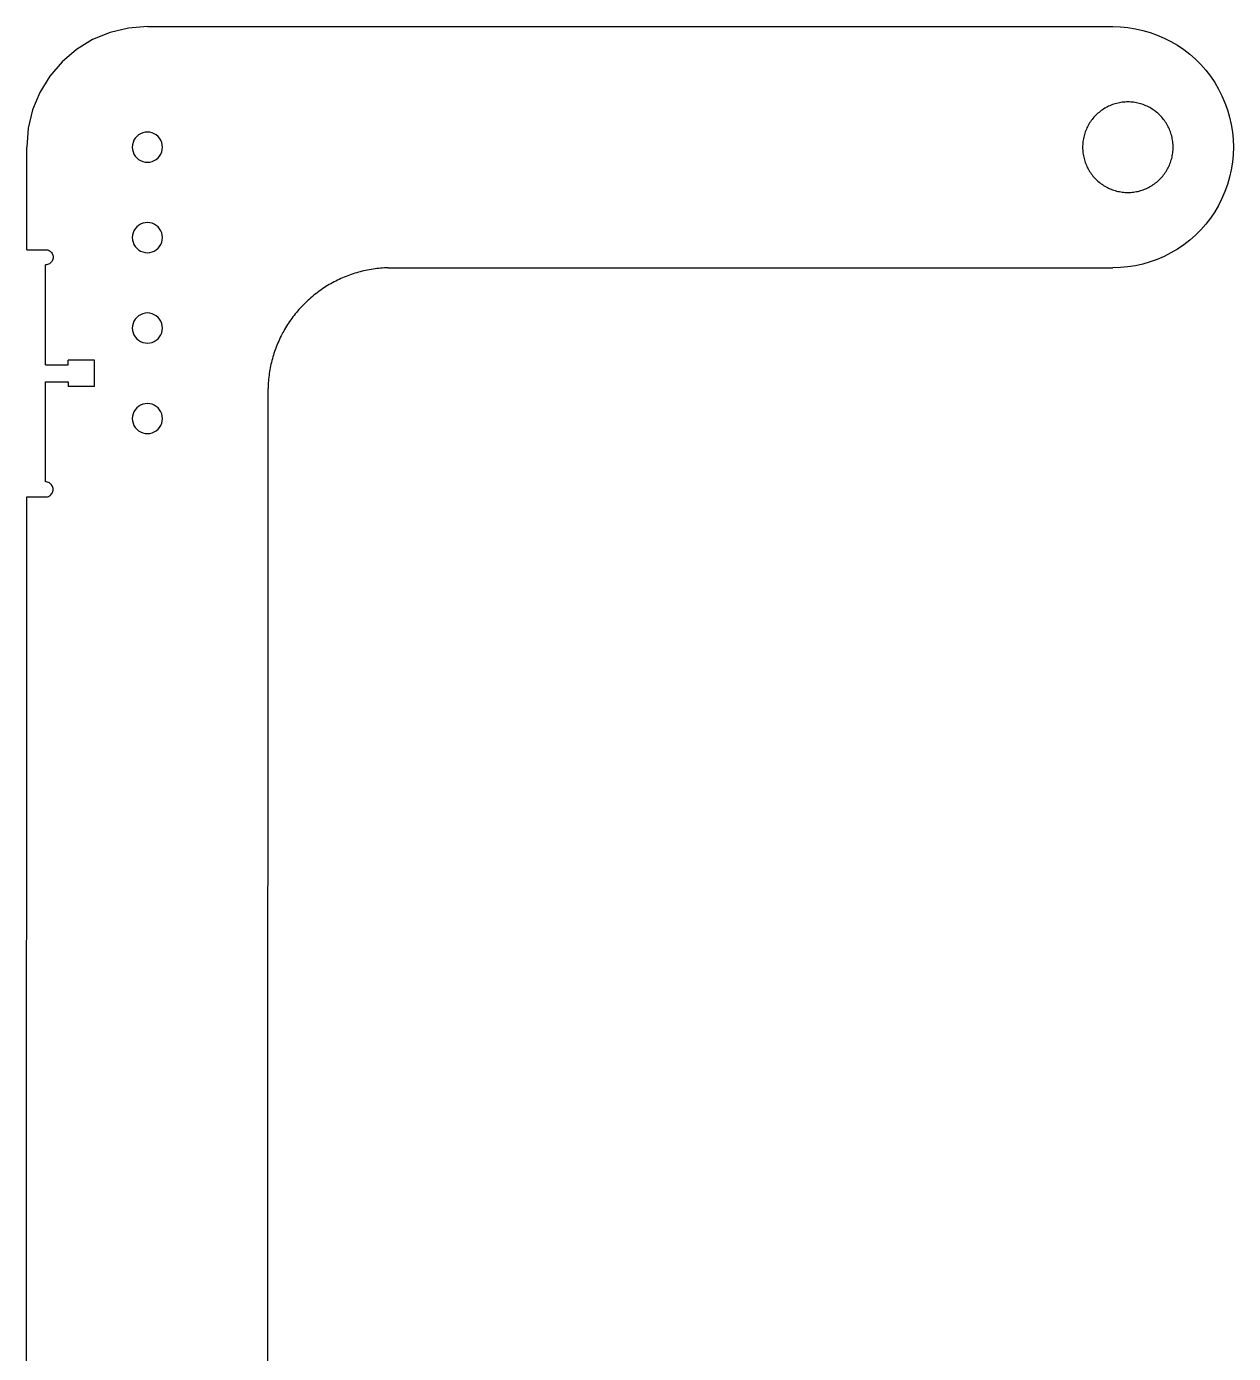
# Model space of a CAD drawing. Extents: x -72 to 72, y -22 to 22.
# Drawn here: x 3.69 to 23.7, y 0 to 22 of the extents above; entities that cross this region are included whole.
import ezdxf

# ---------------------------------------------------------------- set-up
doc = ezdxf.new("R2010")
doc.units = 0
doc.header["$MEASUREMENT"] = 0
doc.layers.get('0').update_dxf_attribs({"linetype": 'CONTINUOUS'})

msp = doc.modelspace()

# ---------------------------------------------------------------- linework, layer by layer
for p, q in [((4.788, 21.783), (4.521, 21.619)), ((5.078, 21.903), (4.788, 21.783)), ((5.383, 21.976), (5.078, 21.903)), ((5.696, 22), (5.383, 21.976)), ((5.696, 22), (21.696, 22)), ((21.696, 22), (21.822, 21.996)), ((21.822, 21.996), (21.947, 21.984)), ((21.947, 21.984), (22.071, 21.965)), ((22.071, 21.965), (22.194, 21.937)), ((22.194, 21.937), (22.314, 21.902)), ((22.314, 21.902), (22.433, 21.859)), ((22.433, 21.859), (22.548, 21.81)), ((22.548, 21.81), (22.66, 21.753)), ((4.521, 21.619), (4.282, 21.415)), ((22.66, 21.753), (22.768, 21.689)), ((22.768, 21.689), (22.872, 21.618)), ((22.872, 21.618), (22.971, 21.541)), ((4.282, 21.415), (4.078, 21.176)), ((22.971, 21.541), (23.065, 21.458)), ((23.065, 21.458), (23.154, 21.369)), ((23.154, 21.369), (23.237, 21.275)), ((4.078, 21.176), (3.914, 20.909)), ((23.237, 21.275), (23.314, 21.175)), ((23.314, 21.175), (23.385, 21.071)), ((3.914, 20.909), (3.794, 20.619)), ((23.385, 21.071), (23.449, 20.963)), ((23.449, 20.963), (23.506, 20.851)), ((21.648, 20.688), (21.627, 20.679)), ((21.67, 20.697), (21.648, 20.688)), ((21.692, 20.706), (21.67, 20.697)), ((21.714, 20.713), (21.692, 20.706)), ((21.737, 20.72), (21.714, 20.713)), ((21.76, 20.726), (21.737, 20.72)), ((21.783, 20.732), (21.76, 20.726)), ((21.806, 20.737), (21.783, 20.732)), ((21.829, 20.741), (21.806, 20.737)), ((21.852, 20.744), (21.829, 20.741)), ((21.876, 20.747), (21.852, 20.744)), ((21.899, 20.748), (21.876, 20.747)), ((21.923, 20.75), (21.899, 20.748)), ((21.946, 20.75), (21.923, 20.75)), ((21.97, 20.75), (21.946, 20.75)), ((21.993, 20.748), (21.97, 20.75)), ((22.017, 20.747), (21.993, 20.748)), ((22.04, 20.744), (22.017, 20.747)), ((22.064, 20.741), (22.04, 20.744)), ((22.087, 20.737), (22.064, 20.741)), ((22.11, 20.732), (22.087, 20.737)), ((22.133, 20.726), (22.11, 20.732)), ((22.155, 20.72), (22.133, 20.726)), ((22.178, 20.713), (22.155, 20.72)), ((22.2, 20.706), (22.178, 20.713)), ((22.222, 20.697), (22.2, 20.706)), ((22.244, 20.688), (22.222, 20.697)), ((22.266, 20.679), (22.244, 20.688)), ((23.506, 20.851), (23.556, 20.736)), ((23.556, 20.736), (23.598, 20.618)), ((3.794, 20.619), (3.721, 20.314)), ((21.368, 20.478), (21.354, 20.46)), ((21.384, 20.496), (21.368, 20.478)), ((21.399, 20.513), (21.384, 20.496)), ((21.416, 20.53), (21.399, 20.513)), ((21.433, 20.547), (21.416, 20.53)), ((21.45, 20.563), (21.433, 20.547)), ((21.468, 20.578), (21.45, 20.563)), ((21.487, 20.593), (21.468, 20.578)), ((21.505, 20.607), (21.487, 20.593)), ((21.525, 20.62), (21.505, 20.607)), ((21.544, 20.633), (21.525, 20.62)), ((21.564, 20.646), (21.544, 20.633)), ((21.585, 20.657), (21.564, 20.646)), ((21.606, 20.668), (21.585, 20.657)), ((21.627, 20.679), (21.606, 20.668)), ((22.287, 20.668), (22.266, 20.679)), ((22.308, 20.657), (22.287, 20.668)), ((22.328, 20.645), (22.308, 20.657)), ((22.348, 20.633), (22.328, 20.645)), ((22.368, 20.62), (22.348, 20.633)), ((22.387, 20.607), (22.368, 20.62)), ((22.406, 20.592), (22.387, 20.607)), ((22.424, 20.578), (22.406, 20.592)), ((22.442, 20.562), (22.424, 20.578)), ((22.46, 20.547), (22.442, 20.562)), ((22.477, 20.53), (22.46, 20.547)), ((22.493, 20.513), (22.477, 20.53)), ((22.509, 20.496), (22.493, 20.513)), ((22.524, 20.478), (22.509, 20.496)), ((22.539, 20.46), (22.524, 20.478)), ((23.598, 20.618), (23.633, 20.497)), ((23.633, 20.497), (23.661, 20.375)), ((3.721, 20.314), (3.696, 20.001)), ((5.657, 20.247), (5.619, 20.238)), ((5.696, 20.251), (5.657, 20.247)), ((5.735, 20.247), (5.696, 20.251)), ((5.773, 20.238), (5.735, 20.247)), ((21.241, 20.254), (21.233, 20.232)), ((21.249, 20.276), (21.241, 20.254)), ((21.258, 20.298), (21.249, 20.276)), ((21.268, 20.319), (21.258, 20.298)), ((21.278, 20.34), (21.268, 20.319)), ((21.289, 20.361), (21.278, 20.34)), ((21.301, 20.382), (21.289, 20.361)), ((21.313, 20.402), (21.301, 20.382)), ((21.326, 20.422), (21.313, 20.402)), ((21.339, 20.441), (21.326, 20.422)), ((21.354, 20.46), (21.339, 20.441)), ((22.553, 20.441), (22.539, 20.46)), ((22.566, 20.421), (22.553, 20.441)), ((22.579, 20.402), (22.566, 20.421)), ((22.592, 20.382), (22.579, 20.402)), ((22.603, 20.361), (22.592, 20.382)), ((22.614, 20.34), (22.603, 20.361)), ((22.625, 20.319), (22.614, 20.34)), ((22.634, 20.298), (22.625, 20.319)), ((22.644, 20.276), (22.634, 20.298)), ((22.652, 20.254), (22.644, 20.276)), ((22.659, 20.232), (22.652, 20.254)), ((23.661, 20.375), (23.68, 20.25)), ((23.68, 20.25), (23.692, 20.125)), ((5.449, 20.04), (5.446, 20.001)), ((5.458, 20.078), (5.449, 20.04)), ((5.473, 20.114), (5.458, 20.078)), ((5.494, 20.148), (5.473, 20.114)), ((5.519, 20.177), (5.494, 20.148)), ((5.549, 20.203), (5.519, 20.177)), ((5.583, 20.223), (5.549, 20.203)), ((5.619, 20.238), (5.583, 20.223)), ((5.81, 20.223), (5.773, 20.238)), ((5.843, 20.203), (5.81, 20.223)), ((5.873, 20.177), (5.843, 20.203)), ((5.898, 20.147), (5.873, 20.177)), ((5.919, 20.114), (5.898, 20.147)), ((5.934, 20.078), (5.919, 20.114)), ((5.943, 20.04), (5.934, 20.078)), ((5.946, 20.001), (5.943, 20.04)), ((21.197, 20.024), (21.196, 20)), ((21.198, 20.047), (21.197, 20.024)), ((21.199, 20.071), (21.198, 20.047)), ((21.202, 20.094), (21.199, 20.071)), ((21.205, 20.117), (21.202, 20.094)), ((21.209, 20.141), (21.205, 20.117)), ((21.214, 20.164), (21.209, 20.141)), ((21.22, 20.186), (21.214, 20.164)), ((21.226, 20.209), (21.22, 20.186)), ((21.233, 20.232), (21.226, 20.209)), ((22.666, 20.209), (22.659, 20.232)), ((22.673, 20.186), (22.666, 20.209)), ((22.678, 20.163), (22.673, 20.186)), ((22.683, 20.14), (22.678, 20.163)), ((22.687, 20.117), (22.683, 20.14)), ((22.69, 20.094), (22.687, 20.117)), ((22.693, 20.07), (22.69, 20.094)), ((22.695, 20.047), (22.693, 20.07)), ((22.696, 20.023), (22.695, 20.047)), ((22.696, 20), (22.696, 20.023)), ((23.692, 20.125), (23.696, 20)), ((3.696, 18.301), (3.696, 20.001)), ((5.446, 20.001), (5.449, 19.961)), ((5.449, 19.961), (5.458, 19.923)), ((5.458, 19.923), (5.473, 19.887)), ((5.473, 19.887), (5.494, 19.854)), ((5.494, 19.854), (5.519, 19.824)), ((5.519, 19.824), (5.549, 19.798)), ((5.843, 19.798), (5.873, 19.824)), ((5.873, 19.824), (5.898, 19.854)), ((5.898, 19.854), (5.919, 19.887)), ((5.919, 19.887), (5.934, 19.923)), ((5.934, 19.923), (5.943, 19.961)), ((5.943, 19.961), (5.946, 20.001)), ((21.196, 20), (21.197, 19.976)), ((21.197, 19.976), (21.198, 19.953)), ((21.198, 19.953), (21.199, 19.929)), ((21.199, 19.929), (21.202, 19.906)), ((21.202, 19.906), (21.205, 19.883)), ((21.205, 19.883), (21.209, 19.859)), ((21.209, 19.859), (21.214, 19.836)), ((21.214, 19.836), (21.22, 19.813)), ((21.22, 19.813), (21.226, 19.791)), ((22.666, 19.791), (22.673, 19.813)), ((22.673, 19.813), (22.678, 19.836)), ((22.678, 19.836), (22.683, 19.859)), ((22.683, 19.859), (22.687, 19.883)), ((22.687, 19.883), (22.69, 19.906)), ((22.69, 19.906), (22.693, 19.929)), ((22.693, 19.929), (22.695, 19.953)), ((22.695, 19.953), (22.696, 19.976)), ((22.696, 19.976), (22.696, 20)), ((23.692, 19.874), (23.68, 19.749)), ((23.696, 20), (23.692, 19.874)), ((5.549, 19.798), (5.583, 19.778)), ((5.583, 19.778), (5.619, 19.763)), ((5.619, 19.763), (5.657, 19.754)), ((5.657, 19.754), (5.696, 19.751)), ((5.696, 19.751), (5.735, 19.754)), ((5.735, 19.754), (5.773, 19.763)), ((5.773, 19.763), (5.81, 19.778)), ((5.81, 19.778), (5.843, 19.798)), ((21.226, 19.791), (21.233, 19.768)), ((21.233, 19.768), (21.24, 19.746)), ((21.24, 19.746), (21.249, 19.724)), ((21.249, 19.724), (21.258, 19.702)), ((21.258, 19.702), (21.268, 19.681)), ((21.268, 19.681), (21.278, 19.659)), ((21.278, 19.659), (21.289, 19.639)), ((21.289, 19.639), (21.301, 19.618)), ((21.301, 19.618), (21.313, 19.598)), ((21.313, 19.598), (21.326, 19.578)), ((22.566, 19.578), (22.579, 19.598)), ((22.579, 19.598), (22.592, 19.618)), ((22.592, 19.618), (22.603, 19.639)), ((22.603, 19.639), (22.614, 19.659)), ((22.614, 19.659), (22.625, 19.681)), ((22.625, 19.681), (22.634, 19.702)), ((22.634, 19.702), (22.643, 19.724)), ((22.643, 19.724), (22.652, 19.746)), ((22.652, 19.746), (22.659, 19.768)), ((22.659, 19.768), (22.666, 19.791)), ((23.661, 19.625), (23.633, 19.502)), ((23.68, 19.749), (23.661, 19.625)), ((21.326, 19.578), (21.339, 19.559)), ((21.339, 19.559), (21.353, 19.54)), ((21.353, 19.54), (21.368, 19.522)), ((21.368, 19.522), (21.384, 19.504)), ((21.384, 19.504), (21.399, 19.487)), ((21.399, 19.487), (21.416, 19.47)), ((21.416, 19.47), (21.433, 19.453)), ((21.433, 19.453), (21.45, 19.437)), ((21.45, 19.437), (21.468, 19.422)), ((21.468, 19.422), (21.486, 19.407)), ((21.486, 19.407), (21.505, 19.393)), ((21.505, 19.393), (21.525, 19.38)), ((21.525, 19.38), (21.544, 19.367)), ((21.544, 19.367), (21.564, 19.354)), ((22.328, 19.354), (22.348, 19.367)), ((22.348, 19.367), (22.368, 19.38)), ((22.368, 19.38), (22.387, 19.393)), ((22.387, 19.393), (22.406, 19.407)), ((22.406, 19.407), (22.424, 19.422)), ((22.424, 19.422), (22.442, 19.437)), ((22.442, 19.437), (22.46, 19.453)), ((22.46, 19.453), (22.476, 19.47)), ((22.476, 19.47), (22.493, 19.486)), ((22.493, 19.486), (22.509, 19.504)), ((22.509, 19.504), (22.524, 19.522)), ((22.524, 19.522), (22.539, 19.54)), ((22.539, 19.54), (22.553, 19.559)), ((22.553, 19.559), (22.566, 19.578)), ((23.598, 19.382), (23.556, 19.264)), ((23.633, 19.502), (23.598, 19.382)), ((21.564, 19.354), (21.585, 19.343)), ((21.585, 19.343), (21.606, 19.332)), ((21.606, 19.332), (21.627, 19.321)), ((21.627, 19.321), (21.648, 19.312)), ((21.648, 19.312), (21.67, 19.303)), ((21.67, 19.303), (21.692, 19.294)), ((21.692, 19.294), (21.714, 19.287)), ((21.714, 19.287), (21.737, 19.28)), ((21.737, 19.28), (21.76, 19.273)), ((21.76, 19.273), (21.782, 19.268)), ((21.782, 19.268), (21.806, 19.263)), ((21.806, 19.263), (21.829, 19.259)), ((21.829, 19.259), (21.852, 19.256)), ((21.852, 19.256), (21.876, 19.253)), ((21.876, 19.253), (21.899, 19.251)), ((21.899, 19.251), (21.923, 19.25)), ((21.923, 19.25), (21.946, 19.25)), ((21.946, 19.25), (21.97, 19.25)), ((21.97, 19.25), (21.993, 19.251)), ((21.993, 19.251), (22.017, 19.253)), ((22.017, 19.253), (22.04, 19.256)), ((22.04, 19.256), (22.063, 19.259)), ((22.063, 19.259), (22.087, 19.263)), ((22.087, 19.263), (22.11, 19.268)), ((22.11, 19.268), (22.133, 19.273)), ((22.133, 19.273), (22.155, 19.28)), ((22.155, 19.28), (22.178, 19.287)), ((22.178, 19.287), (22.2, 19.294)), ((22.2, 19.294), (22.222, 19.303)), ((22.222, 19.303), (22.244, 19.312)), ((22.244, 19.312), (22.265, 19.321)), ((22.265, 19.321), (22.287, 19.332)), ((22.287, 19.332), (22.307, 19.343)), ((22.307, 19.343), (22.328, 19.354)), ((23.506, 19.148), (23.449, 19.036)), ((23.556, 19.264), (23.506, 19.148)), ((23.385, 18.928), (23.314, 18.824)), ((23.449, 19.036), (23.385, 18.928)), ((5.549, 18.703), (5.519, 18.677)), ((5.582, 18.723), (5.549, 18.703)), ((5.619, 18.738), (5.582, 18.723)), ((5.657, 18.747), (5.619, 18.738)), ((5.696, 18.751), (5.657, 18.747)), ((5.735, 18.747), (5.696, 18.751)), ((5.773, 18.738), (5.735, 18.747)), ((5.809, 18.723), (5.773, 18.738)), ((5.843, 18.703), (5.809, 18.723)), ((5.873, 18.677), (5.843, 18.703)), ((23.237, 18.725), (23.154, 18.631)), ((23.314, 18.824), (23.237, 18.725)), ((5.449, 18.54), (5.446, 18.501)), ((5.446, 18.501), (5.449, 18.461)), ((5.458, 18.578), (5.449, 18.54)), ((5.473, 18.614), (5.458, 18.578)), ((5.494, 18.648), (5.473, 18.614)), ((5.519, 18.677), (5.494, 18.648)), ((5.898, 18.647), (5.873, 18.677)), ((5.919, 18.614), (5.898, 18.647)), ((5.934, 18.578), (5.919, 18.614)), ((5.943, 18.54), (5.934, 18.578)), ((5.946, 18.501), (5.943, 18.54)), ((5.943, 18.461), (5.946, 18.501)), ((23.065, 18.542), (22.971, 18.459)), ((23.154, 18.631), (23.065, 18.542)), ((3.696, 18.301), (4.008, 18.301)), ((4.008, 18.301), (4.025, 18.3)), ((4.025, 18.3), (4.041, 18.296)), ((4.041, 18.296), (4.056, 18.291)), ((4.056, 18.291), (4.071, 18.284)), ((4.071, 18.284), (4.085, 18.275)), ((4.085, 18.275), (4.097, 18.264)), ((4.097, 18.264), (4.108, 18.252)), ((5.449, 18.461), (5.458, 18.423)), ((5.458, 18.423), (5.473, 18.387)), ((5.473, 18.387), (5.494, 18.354)), ((5.494, 18.354), (5.519, 18.324)), ((5.519, 18.324), (5.549, 18.298)), ((5.549, 18.298), (5.582, 18.278)), ((5.582, 18.278), (5.619, 18.263)), ((5.619, 18.263), (5.657, 18.254)), ((5.735, 18.254), (5.773, 18.263)), ((5.773, 18.263), (5.809, 18.278)), ((5.809, 18.278), (5.843, 18.298)), ((5.843, 18.298), (5.873, 18.324)), ((5.873, 18.324), (5.898, 18.354)), ((5.898, 18.354), (5.919, 18.387)), ((5.919, 18.387), (5.934, 18.423)), ((5.934, 18.423), (5.943, 18.461)), ((22.768, 18.311), (22.659, 18.247)), ((22.872, 18.382), (22.768, 18.311)), ((22.971, 18.459), (22.872, 18.382)), ((4.025, 18.052), (4.008, 18.051)), ((4.008, 16.391), (4.008, 18.051)), ((4.041, 18.055), (4.025, 18.052)), ((4.056, 18.06), (4.041, 18.055)), ((4.071, 18.067), (4.056, 18.06)), ((4.085, 18.076), (4.071, 18.067)), ((4.097, 18.087), (4.085, 18.076)), ((4.108, 18.1), (4.097, 18.087)), ((4.108, 18.252), (4.117, 18.238)), ((4.117, 18.113), (4.108, 18.1)), ((4.117, 18.238), (4.124, 18.223)), ((4.124, 18.128), (4.117, 18.113)), ((4.124, 18.223), (4.129, 18.208)), ((4.129, 18.143), (4.124, 18.128)), ((4.129, 18.208), (4.132, 18.192)), ((4.132, 18.159), (4.129, 18.143)), ((4.132, 18.192), (4.133, 18.176)), ((4.133, 18.176), (4.132, 18.159)), ((5.657, 18.254), (5.696, 18.251)), ((5.696, 18.251), (5.735, 18.254)), ((22.193, 18.063), (22.071, 18.035)), ((22.314, 18.098), (22.193, 18.063)), ((22.432, 18.14), (22.314, 18.098)), ((22.548, 18.19), (22.432, 18.14)), ((22.659, 18.247), (22.548, 18.19)), ((8.903, 17.821), (8.874, 17.808)), ((8.931, 17.833), (8.903, 17.821)), ((8.96, 17.845), (8.931, 17.833)), ((8.989, 17.857), (8.96, 17.845)), ((9.018, 17.868), (8.989, 17.857)), ((9.047, 17.879), (9.018, 17.868)), ((9.076, 17.889), (9.047, 17.879)), ((9.106, 17.899), (9.076, 17.889)), ((9.135, 17.909), (9.106, 17.899)), ((9.165, 17.918), (9.135, 17.909)), ((9.195, 17.926), (9.165, 17.918)), ((9.225, 17.935), (9.195, 17.926)), ((9.255, 17.942), (9.225, 17.935)), ((9.286, 17.949), (9.255, 17.942)), ((9.316, 17.956), (9.286, 17.949)), ((9.346, 17.963), (9.316, 17.956)), ((9.377, 17.968), (9.346, 17.963)), ((9.408, 17.974), (9.377, 17.968)), ((9.438, 17.979), (9.408, 17.974)), ((9.469, 17.983), (9.438, 17.979)), ((9.5, 17.987), (9.469, 17.983)), ((9.531, 17.99), (9.5, 17.987)), ((9.562, 17.993), (9.531, 17.99)), ((9.593, 17.996), (9.562, 17.993)), ((9.624, 17.998), (9.593, 17.996)), ((9.655, 18), (9.624, 17.998)), ((9.686, 18.001), (9.655, 18)), ((9.686, 18.001), (21.696, 18)), ((21.822, 18.004), (21.696, 18)), ((21.947, 18.016), (21.822, 18.004)), ((22.071, 18.035), (21.947, 18.016)), ((8.527, 17.601), (8.502, 17.582)), ((8.553, 17.619), (8.527, 17.601)), ((8.578, 17.637), (8.553, 17.619)), ((8.604, 17.655), (8.578, 17.637)), ((8.63, 17.672), (8.604, 17.655)), ((8.656, 17.688), (8.63, 17.672)), ((8.682, 17.705), (8.656, 17.688)), ((8.709, 17.721), (8.682, 17.705)), ((8.736, 17.736), (8.709, 17.721)), ((8.763, 17.751), (8.736, 17.736)), ((8.791, 17.766), (8.763, 17.751)), ((8.818, 17.78), (8.791, 17.766)), ((8.846, 17.794), (8.818, 17.78)), ((8.874, 17.808), (8.846, 17.794)), ((8.292, 17.398), (8.27, 17.376)), ((8.314, 17.42), (8.292, 17.398)), ((8.336, 17.441), (8.314, 17.42)), ((8.359, 17.462), (8.336, 17.441)), ((8.382, 17.483), (8.359, 17.462)), ((8.406, 17.504), (8.382, 17.483)), ((8.43, 17.524), (8.406, 17.504)), ((8.454, 17.544), (8.43, 17.524)), ((8.478, 17.563), (8.454, 17.544)), ((8.502, 17.582), (8.478, 17.563)), ((5.519, 17.177), (5.494, 17.148)), ((5.549, 17.203), (5.519, 17.177)), ((5.582, 17.223), (5.549, 17.203)), ((5.619, 17.238), (5.582, 17.223)), ((5.657, 17.247), (5.619, 17.238)), ((5.696, 17.251), (5.657, 17.247)), ((5.735, 17.247), (5.696, 17.251)), ((5.773, 17.238), (5.735, 17.247)), ((5.809, 17.223), (5.773, 17.238)), ((5.843, 17.203), (5.809, 17.223)), ((5.873, 17.177), (5.843, 17.203)), ((5.898, 17.147), (5.873, 17.177)), ((8.09, 17.162), (8.072, 17.136)), ((8.108, 17.186), (8.09, 17.162)), ((8.127, 17.211), (8.108, 17.186)), ((8.147, 17.236), (8.127, 17.211)), ((8.166, 17.26), (8.147, 17.236)), ((8.186, 17.284), (8.166, 17.26)), ((8.207, 17.307), (8.186, 17.284)), ((8.228, 17.33), (8.207, 17.307)), ((8.249, 17.353), (8.228, 17.33)), ((8.27, 17.376), (8.249, 17.353)), ((5.449, 17.04), (5.446, 17.001)), ((5.446, 17.001), (5.449, 16.961)), ((5.458, 17.078), (5.449, 17.04)), ((5.449, 16.961), (5.458, 16.923)), ((5.473, 17.114), (5.458, 17.078)), ((5.494, 17.148), (5.473, 17.114)), ((5.919, 17.114), (5.898, 17.147)), ((5.934, 17.078), (5.919, 17.114)), ((5.943, 17.04), (5.934, 17.078)), ((5.934, 16.923), (5.943, 16.961)), ((5.946, 17.001), (5.943, 17.04)), ((5.943, 16.961), (5.946, 17.001)), ((7.955, 16.952), (7.94, 16.925)), ((7.971, 16.979), (7.955, 16.952)), ((7.987, 17.006), (7.971, 16.979)), ((8.003, 17.033), (7.987, 17.006)), ((8.019, 17.059), (8.003, 17.033)), ((8.036, 17.085), (8.019, 17.059)), ((8.054, 17.111), (8.036, 17.085)), ((8.072, 17.136), (8.054, 17.111)), ((5.458, 16.923), (5.473, 16.887)), ((5.473, 16.887), (5.494, 16.854)), ((5.494, 16.854), (5.519, 16.824)), ((5.519, 16.824), (5.549, 16.798)), ((5.549, 16.798), (5.582, 16.778)), ((5.582, 16.778), (5.619, 16.763)), ((5.619, 16.763), (5.657, 16.754)), ((5.657, 16.754), (5.696, 16.751)), ((5.696, 16.751), (5.735, 16.754)), ((5.735, 16.754), (5.773, 16.763)), ((5.773, 16.763), (5.809, 16.778)), ((5.809, 16.778), (5.843, 16.798)), ((5.843, 16.798), (5.873, 16.824)), ((5.873, 16.824), (5.898, 16.854)), ((5.898, 16.854), (5.919, 16.887)), ((5.919, 16.887), (5.934, 16.923)), ((7.847, 16.728), (7.836, 16.699)), ((7.859, 16.757), (7.847, 16.728)), ((7.872, 16.785), (7.859, 16.757)), ((7.885, 16.814), (7.872, 16.785)), ((7.898, 16.842), (7.885, 16.814)), ((7.912, 16.87), (7.898, 16.842)), ((7.926, 16.897), (7.912, 16.87)), ((7.94, 16.925), (7.926, 16.897)), ((7.775, 16.522), (7.767, 16.492)), ((7.784, 16.552), (7.775, 16.522)), ((7.794, 16.582), (7.784, 16.552)), ((7.804, 16.611), (7.794, 16.582)), ((7.814, 16.641), (7.804, 16.611)), ((7.824, 16.67), (7.814, 16.641)), ((7.836, 16.699), (7.824, 16.67)), ((4.008, 16.391), (4.383, 16.391)), ((4.383, 16.391), (4.383, 16.469)), ((4.821, 16.469), (4.383, 16.469)), ((4.821, 16.032), (4.821, 16.469)), ((7.726, 16.31), (7.721, 16.28)), ((7.732, 16.341), (7.726, 16.31)), ((7.738, 16.371), (7.732, 16.341)), ((7.744, 16.402), (7.738, 16.371)), ((7.751, 16.432), (7.744, 16.402)), ((7.759, 16.462), (7.751, 16.432)), ((7.767, 16.492), (7.759, 16.462)), ((4.008, 16.11), (4.383, 16.11)), ((4.008, 14.451), (4.008, 16.11)), ((4.383, 16.11), (4.383, 16.032)), ((7.697, 16.063), (7.696, 16.032)), ((7.699, 16.094), (7.697, 16.063)), ((7.702, 16.125), (7.699, 16.094)), ((7.704, 16.156), (7.702, 16.125)), ((7.708, 16.187), (7.704, 16.156)), ((7.712, 16.218), (7.708, 16.187)), ((7.716, 16.249), (7.712, 16.218)), ((7.721, 16.28), (7.716, 16.249)), ((4.821, 16.032), (4.383, 16.032)), ((7.692, -15.999), (7.695, 16.001)), ((7.696, 16.032), (7.695, 16.001)), ((5.493, 15.648), (5.473, 15.614)), ((5.519, 15.677), (5.493, 15.648)), ((5.549, 15.703), (5.519, 15.677)), ((5.582, 15.723), (5.549, 15.703)), ((5.618, 15.738), (5.582, 15.723)), ((5.657, 15.747), (5.618, 15.738)), ((5.696, 15.751), (5.657, 15.747)), ((5.735, 15.747), (5.696, 15.751)), ((5.773, 15.738), (5.735, 15.747)), ((5.809, 15.723), (5.773, 15.738)), ((5.843, 15.703), (5.809, 15.723)), ((5.873, 15.677), (5.843, 15.703)), ((5.898, 15.647), (5.873, 15.677)), ((5.918, 15.614), (5.898, 15.647)), ((5.449, 15.54), (5.446, 15.501)), ((5.446, 15.501), (5.449, 15.461)), ((5.458, 15.578), (5.449, 15.54)), ((5.449, 15.461), (5.458, 15.423)), ((5.473, 15.614), (5.458, 15.578)), ((5.458, 15.423), (5.473, 15.387)), ((5.934, 15.578), (5.918, 15.614)), ((5.918, 15.387), (5.933, 15.423)), ((5.933, 15.423), (5.943, 15.461)), ((5.943, 15.54), (5.934, 15.578)), ((5.946, 15.501), (5.943, 15.54)), ((5.943, 15.461), (5.946, 15.501)), ((5.473, 15.387), (5.493, 15.354)), ((5.493, 15.354), (5.519, 15.324)), ((5.519, 15.324), (5.549, 15.298)), ((5.549, 15.298), (5.582, 15.278)), ((5.582, 15.278), (5.618, 15.263)), ((5.618, 15.263), (5.657, 15.254)), ((5.657, 15.254), (5.696, 15.251)), ((5.696, 15.251), (5.735, 15.254)), ((5.735, 15.254), (5.773, 15.263)), ((5.773, 15.263), (5.809, 15.278)), ((5.809, 15.278), (5.843, 15.298)), ((5.843, 15.298), (5.872, 15.324)), ((5.872, 15.324), (5.898, 15.354)), ((5.898, 15.354), (5.918, 15.387)), ((4.024, 14.45), (4.008, 14.451)), ((4.041, 14.446), (4.024, 14.45)), ((4.056, 14.441), (4.041, 14.446)), ((4.071, 14.434), (4.056, 14.441)), ((4.084, 14.425), (4.071, 14.434)), ((4.097, 14.414), (4.084, 14.425)), ((4.107, 14.402), (4.097, 14.414)), ((4.116, 14.388), (4.107, 14.402)), ((4.124, 14.373), (4.116, 14.388)), ((4.129, 14.358), (4.124, 14.373)), ((4.132, 14.342), (4.129, 14.358)), ((4.129, 14.293), (4.132, 14.309)), ((4.133, 14.326), (4.132, 14.342)), ((4.132, 14.309), (4.133, 14.326)), ((3.693, -17.452), (3.696, 14.201)), ((3.696, 14.201), (4.008, 14.201)), ((4.008, 14.201), (4.024, 14.202)), ((4.024, 14.202), (4.04, 14.205)), ((4.04, 14.205), (4.056, 14.21)), ((4.056, 14.21), (4.071, 14.217)), ((4.071, 14.217), (4.084, 14.226)), ((4.084, 14.226), (4.097, 14.237)), ((4.097, 14.237), (4.107, 14.25)), ((4.107, 14.25), (4.116, 14.263)), ((4.116, 14.263), (4.124, 14.278)), ((4.124, 14.278), (4.129, 14.293))]:
    msp.add_line(p, q)

doc.saveas('drawing.dxf')
